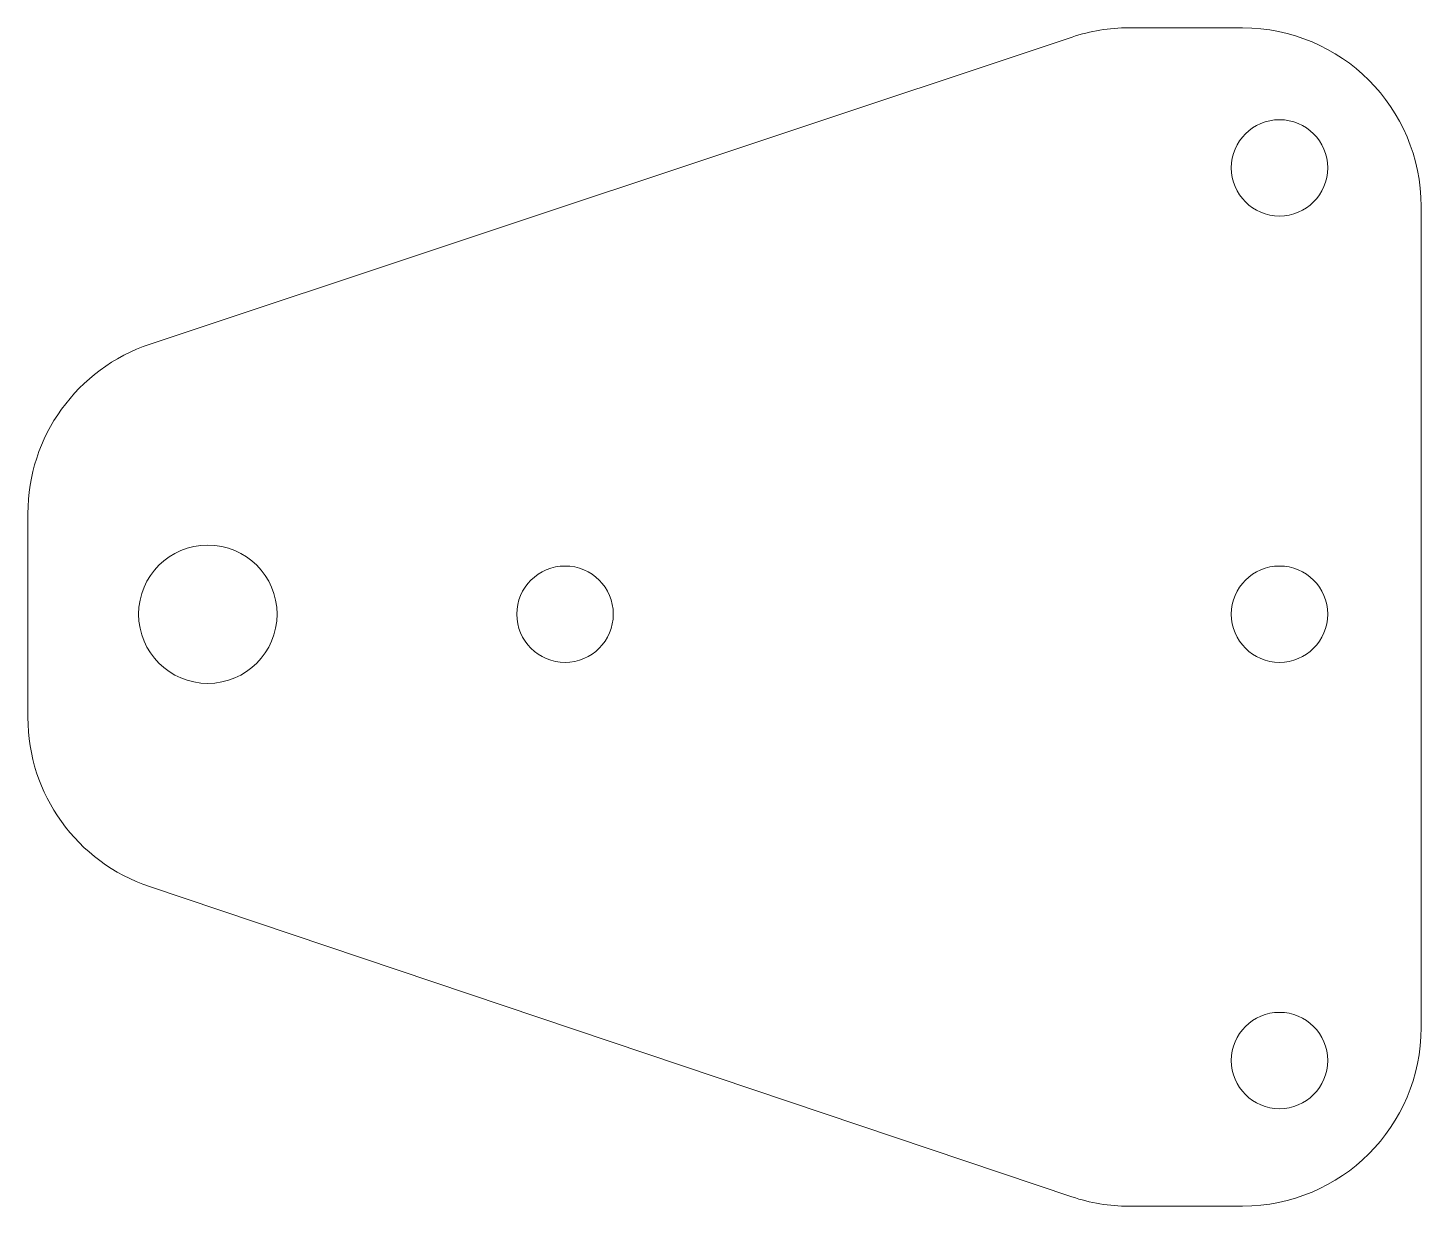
# Model space of a CAD drawing. Header units: millimetres. Extents: x 0 to 78, y -20.2 to 45.8.
import ezdxf

# ---------------------------------------------------------------- set-up
doc = ezdxf.new("R2010")
doc.units = ezdxf.units.MM

msp = doc.modelspace()

# ---------------------------------------------------------------- linework, layer by layer
at = {"color": 7, "linetype": 'Continuous', "lineweight": 15}
for p, q in [((58.46, 45.297), (6.838, 28.089)), ((68, 45.81), (61.623, 45.81)), ((78, -10.19), (78, 35.81)), ((0, 18.603), (0, 7.186)), ((6.811, -2.292), (58.448, -19.668)), ((61.637, -20.19), (68, -20.19))]:
    msp.add_line(p, q, dxfattribs=at)
for centre, radius in [((70.074, 37.966), 2.7), ((10.074, 12.966), 3.875), ((30.074, 12.966), 2.7), ((70.074, 12.966), 2.7), ((70.074, -12.034), 2.7)]:
    msp.add_circle(centre, radius, dxfattribs=at)
for centre, start, end in [((61.623, 35.81), 90, 108.43495), ((68, 35.81), 0, 90), ((10, 18.603), 108.43495, 180), ((10, 7.186), 180, 251.40211), ((68, -10.19), 270, 0), ((61.637, -10.19), 251.40211, 270)]:
    msp.add_arc(centre, 10, start, end, dxfattribs=at)

doc.saveas('drawing.dxf')
